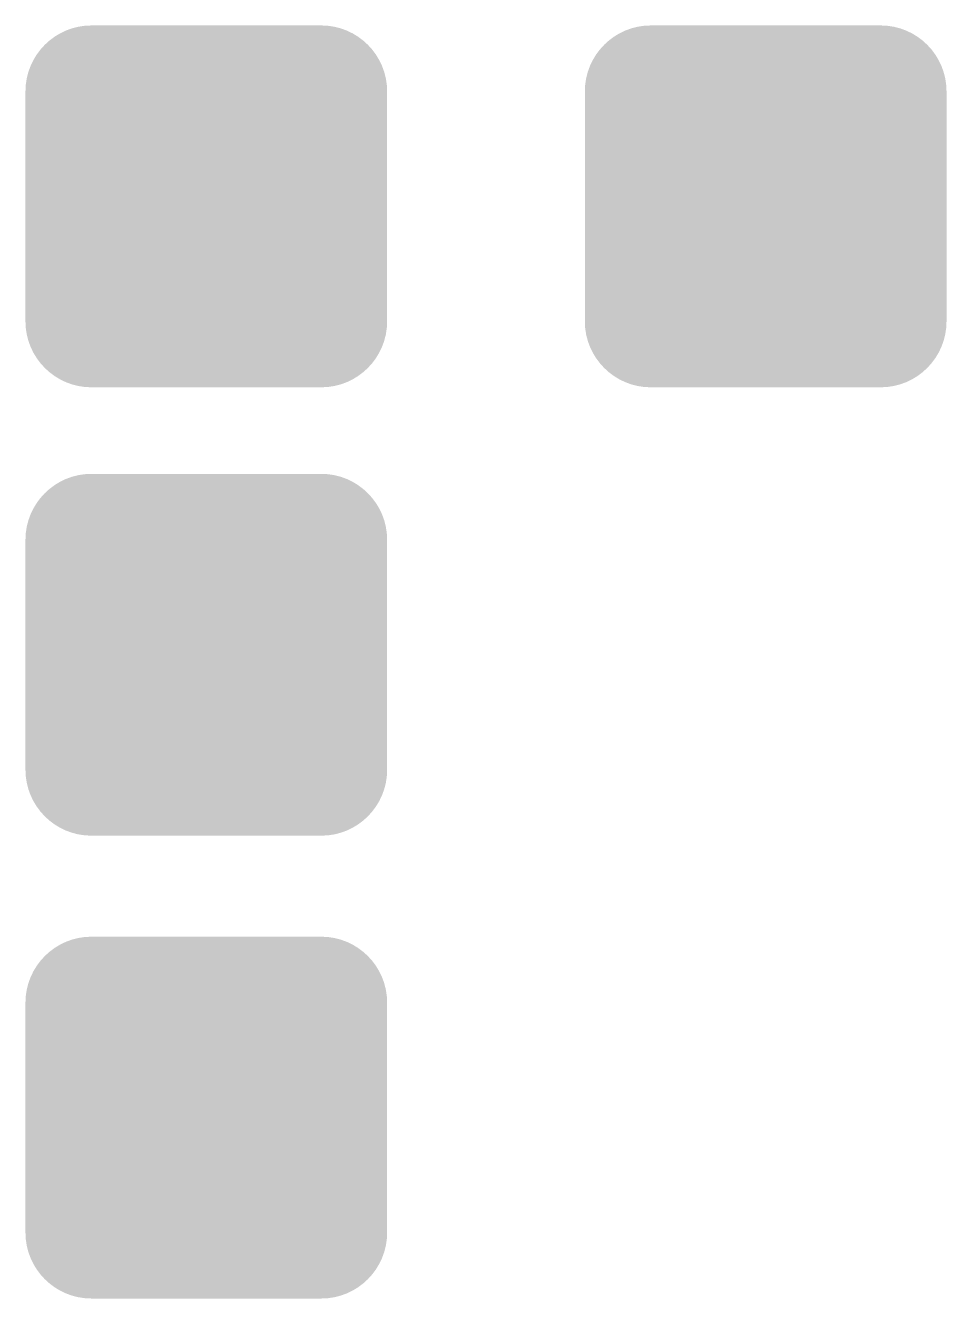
# Model space of a CAD drawing. Header units: millimetres. Extents: x 5277 to 6029, y 2052 to 2709.
# Drawn here: x 5955.73 to 5977.63, y 2678.63 to 2708.88 of the extents above; entities that cross this region are included whole.
import ezdxf

# ---------------------------------------------------------------- set-up
doc = ezdxf.new("R2010")
doc.units = ezdxf.units.MM
doc.layers.add('CustomControl', color=7, linetype='CONTINUOUS', true_color=0x000000)
doc.layers.add('WaterTransportObj', color=7, linetype='CONTINUOUS', true_color=0x000000)

# ---------------------------------------------------------------- blocks, each defined once
blk = doc.blocks.new('602031301_сущ_фз')
at = {"layer": 'WaterTransportObj', "linetype": 'Continuous'}
h = blk.add_hatch(color=256, dxfattribs=at)
edge = h.paths.add_edge_path()
edge.add_spline(control_points=[(-0.266, -0.683), (-0.266, 0.18), (0.438, 0.884), (1.3, 0.884)], knot_values=[-1, -1, -1, -1, 0, 0, 0, 0], degree=3, periodic=0)
edge.add_line((1.3, 0.884), (6.769, 0.884))
edge.add_spline(control_points=[(6.769, 0.884), (7.632, 0.884), (8.333, 0.18), (8.333, -0.683)], knot_values=[-1, -1, -1, -1, 0, 0, 0, 0], degree=3, periodic=0)
edge.add_line((8.333, -0.683), (8.333, -6.15))
edge.add_spline(control_points=[(8.333, -6.15), (8.333, -7.012), (7.632, -7.716), (6.769, -7.716)], knot_values=[-1, -1, -1, -1, 0, 0, 0, 0], degree=3, periodic=0)
edge.add_line((6.769, -7.716), (1.3, -7.716))
edge.add_spline(control_points=[(1.3, -7.716), (0.438, -7.716), (-0.266, -7.012), (-0.266, -6.15)], knot_values=[-1, -1, -1, -1, 0, 0, 0, 0], degree=3, periodic=0)
edge.add_line((-0.266, -6.15), (-0.266, -0.683))
edge = h.paths.add_edge_path(flags=16)
edge.add_spline(control_points=[(0.047, -6.15), (0.047, -6.844), (0.606, -7.402), (1.3, -7.402)], knot_values=[-1, -1, -1, -1, 0, 0, 0, 0], degree=3, periodic=0)
edge.add_line((1.3, -7.402), (6.769, -7.402))
edge.add_spline(control_points=[(6.769, -7.402), (7.463, -7.402), (8.022, -6.844), (8.022, -6.15)], knot_values=[-1, -1, -1, -1, 0, 0, 0, 0], degree=3, periodic=0)
edge.add_line((8.022, -6.15), (8.022, -0.683))
edge.add_spline(control_points=[(8.022, -0.683), (8.022, 0.011), (7.463, 0.57), (6.769, 0.57)], knot_values=[-1, -1, -1, -1, 0, 0, 0, 0], degree=3, periodic=0)
edge.add_line((6.769, 0.57), (1.3, 0.57))
edge.add_spline(control_points=[(1.3, 0.57), (0.606, 0.57), (0.047, 0.011), (0.047, -0.683)], knot_values=[-1, -1, -1, -1, 0, 0, 0, 0], degree=3, periodic=0)
edge.add_line((0.047, -0.683), (0.047, -6.15))
at = {"layer": 'WaterTransportObj', "linetype": 'Continuous', "true_color": 0xffffff}
h = blk.add_hatch(color=7, dxfattribs=at)
edge = h.paths.add_edge_path()
edge.add_spline(control_points=[(0.047, -6.15), (0.047, -6.844), (0.606, -7.402), (1.3, -7.402)], knot_values=[-1, -1, -1, -1, 0, 0, 0, 0], degree=3, periodic=0)
edge.add_line((1.3, -7.402), (6.769, -7.402))
edge.add_spline(control_points=[(6.769, -7.402), (7.463, -7.402), (8.022, -6.844), (8.022, -6.15)], knot_values=[-1, -1, -1, -1, 0, 0, 0, 0], degree=3, periodic=0)
edge.add_line((8.022, -6.15), (8.022, -0.683))
edge.add_spline(control_points=[(8.022, -0.683), (8.022, 0.011), (7.463, 0.57), (6.769, 0.57)], knot_values=[-1, -1, -1, -1, 0, 0, 0, 0], degree=3, periodic=0)
edge.add_line((6.769, 0.57), (1.3, 0.57))
edge.add_spline(control_points=[(1.3, 0.57), (0.606, 0.57), (0.047, 0.011), (0.047, -0.683)], knot_values=[-1, -1, -1, -1, 0, 0, 0, 0], degree=3, periodic=0)
edge.add_line((0.047, -0.683), (0.047, -6.15))
at = {"layer": 'WaterTransportObj', "linetype": 'Continuous'}
h = blk.add_hatch(color=256, dxfattribs=at)
edge = h.paths.add_edge_path()
edge.add_line((0.252, -1.023), (0.252, -5.808))
edge.add_spline(control_points=[(0.252, -5.808), (0.252, -6.573), (0.877, -7.198), (1.642, -7.198)], knot_values=[0, 0, 0, 0, 1, 1, 1, 1], degree=3, periodic=0)
edge.add_line((1.642, -7.198), (6.427, -7.198))
edge.add_spline(control_points=[(6.427, -7.198), (7.193, -7.198), (7.815, -6.573), (7.815, -5.808)], knot_values=[0, 0, 0, 0, 1, 1, 1, 1], degree=3, periodic=0)
edge.add_line((7.815, -5.808), (7.815, -1.023))
edge.add_spline(control_points=[(7.815, -1.023), (7.815, -0.257), (7.193, 0.366), (6.427, 0.366)], knot_values=[0, 0, 0, 0, 1, 1, 1, 1], degree=3, periodic=0)
edge.add_line((6.427, 0.366), (1.642, 0.366))
edge.add_spline(control_points=[(1.642, 0.366), (0.877, 0.366), (0.252, -0.257), (0.252, -1.023)], knot_values=[0, 0, 0, 0, 1, 1, 1, 1], degree=3, periodic=0)
edge = h.paths.add_edge_path(flags=16)
edge.add_line((0.565, -1.023), (0.565, -5.808))
edge.add_spline(control_points=[(0.565, -5.808), (0.565, -6.404), (1.046, -6.884), (1.642, -6.884)], knot_values=[-1, -1, -1, -1, 0, 0, 0, 0], degree=3, periodic=0)
edge.add_line((1.642, -6.884), (6.427, -6.884))
edge.add_spline(control_points=[(6.427, -6.884), (7.024, -6.884), (7.502, -6.404), (7.502, -5.808)], knot_values=[-1, -1, -1, -1, 0, 0, 0, 0], degree=3, periodic=0)
edge.add_line((7.502, -5.808), (7.502, -1.023))
edge.add_spline(control_points=[(7.502, -1.023), (7.502, -0.426), (7.024, 0.052), (6.427, 0.052)], knot_values=[-1, -1, -1, -1, 0, 0, 0, 0], degree=3, periodic=0)
edge.add_line((6.427, 0.052), (1.642, 0.052))
edge.add_spline(control_points=[(1.642, 0.052), (1.046, 0.052), (0.565, -0.426), (0.565, -1.023)], knot_values=[-1, -1, -1, -1, 0, 0, 0, 0], degree=3, periodic=0)
h = blk.add_hatch(color=256, dxfattribs=at)
edge = h.paths.add_edge_path()
edge.add_line((0.77, -1.365), (0.77, -5.468))
edge.add_spline(control_points=[(0.77, -5.468), (0.77, -6.136), (1.314, -6.68), (1.982, -6.68)], knot_values=[0, 0, 0, 0, 1, 1, 1, 1], degree=3, periodic=0)
edge.add_line((1.982, -6.68), (6.085, -6.68))
edge.add_spline(control_points=[(6.085, -6.68), (6.753, -6.68), (7.297, -6.136), (7.297, -5.468)], knot_values=[0, 0, 0, 0, 1, 1, 1, 1], degree=3, periodic=0)
edge.add_line((7.297, -5.468), (7.297, -1.365))
edge.add_spline(control_points=[(7.297, -1.365), (7.297, -0.697), (6.753, -0.152), (6.085, -0.152)], knot_values=[0, 0, 0, 0, 1, 1, 1, 1], degree=3, periodic=0)
edge.add_line((6.085, -0.152), (1.982, -0.152))
edge.add_spline(control_points=[(1.982, -0.152), (1.314, -0.152), (0.77, -0.697), (0.77, -1.365)], knot_values=[0, 0, 0, 0, 1, 1, 1, 1], degree=3, periodic=0)
edge = h.paths.add_edge_path(flags=16)
edge.add_line((1.081, -1.365), (1.081, -5.468))
edge.add_spline(control_points=[(1.081, -5.468), (1.081, -5.968), (1.482, -6.368), (1.982, -6.368)], knot_values=[-1, -1, -1, -1, 0, 0, 0, 0], degree=3, periodic=0)
edge.add_line((1.982, -6.368), (6.085, -6.368))
edge.add_spline(control_points=[(6.085, -6.368), (6.585, -6.368), (6.986, -5.968), (6.986, -5.468)], knot_values=[-1, -1, -1, -1, 0, 0, 0, 0], degree=3, periodic=0)
edge.add_line((6.986, -5.468), (6.986, -1.365))
edge.add_spline(control_points=[(6.986, -1.365), (6.986, -0.865), (6.585, -0.464), (6.085, -0.464)], knot_values=[-1, -1, -1, -1, 0, 0, 0, 0], degree=3, periodic=0)
edge.add_line((6.085, -0.464), (1.982, -0.464))
edge.add_spline(control_points=[(1.982, -0.464), (1.482, -0.464), (1.081, -0.865), (1.081, -1.365)], knot_values=[-1, -1, -1, -1, 0, 0, 0, 0], degree=3, periodic=0)
h = blk.add_hatch(color=256, dxfattribs=at)
h.paths.add_polyline_path([(3.577, -0.773), (4.386, -0.773), (4.386, -1.362), (4.998, -1.362), (4.998, -1.794), (5.423, -1.794), (5.423, -2.344), (5.792, -2.8), (5.423, -3.475), (5.423, -4.771), (5.427, -4.771), (5.43, -4.769), (5.43, -4.767), (5.43, -4.765), (5.434, -4.763), (5.438, -4.763), (5.552, -4.692), (5.741, -4.614), (5.815, -4.606), (5.819, -4.606), (5.829, -4.604), (5.835, -4.602), (5.841, -4.6), (5.851, -4.598), (5.855, -4.598), (5.921, -4.598), (6.122, -4.665), (6.255, -4.732), (6.33, -4.775), (6.483, -4.818), (6.561, -4.818), (6.561, -5.25), (6.436, -5.25), (6.177, -5.183), (6.043, -5.117), (5.968, -5.077), (5.878, -5.038), (5.862, -5.038), (5.847, -5.038), (5.831, -5.038), (5.749, -5.081), (5.682, -5.124), (5.564, -5.199), (5.372, -5.278), (5.297, -5.282), (5.281, -5.282), (5.199, -5.282), (4.987, -5.203), (4.857, -5.124), (4.783, -5.077), (4.676, -5.03), (4.645, -5.03), (4.621, -5.03), (4.519, -5.077), (4.441, -5.124), (4.347, -5.179), (4.193, -5.25), (4.135, -5.266), (4.095, -5.274), (4.029, -5.282), (4.001, -5.282), (3.974, -5.282), (3.907, -5.274), (3.868, -5.266), (3.809, -5.25), (3.655, -5.179), (3.561, -5.124), (3.506, -5.093), (3.443, -5.058), (3.436, -5.054), (3.412, -5.042), (3.373, -5.03), (3.357, -5.03), (3.326, -5.03), (3.22, -5.077), (3.145, -5.124), (3.015, -5.203), (2.803, -5.282), (2.721, -5.282), (2.705, -5.282), (2.63, -5.278), (2.438, -5.199), (2.32, -5.124), (2.253, -5.081), (2.171, -5.038), (2.155, -5.038), (2.14, -5.038), (2.124, -5.038), (2.034, -5.077), (1.959, -5.117), (1.825, -5.183), (1.566, -5.25), (1.441, -5.25), (1.441, -4.818), (1.519, -4.818), (1.672, -4.775), (1.747, -4.732), (1.88, -4.665), (2.081, -4.598), (2.147, -4.598), (2.151, -4.598), (2.161, -4.6), (2.167, -4.602), (2.173, -4.604), (2.183, -4.606), (2.187, -4.606), (2.257, -4.61), (2.434, -4.681), (2.54, -4.747), (2.54, -3.475), (2.171, -2.8), (2.54, -2.344), (2.54, -1.794), (2.964, -1.794), (2.964, -1.362), (3.577, -1.362)])
h.paths.add_polyline_path([(3.506, -1.692), (2.909, -2.03), (2.909, -2.297), (3.569, -1.92), (4.394, -1.92), (5.053, -2.297), (5.053, -2.03), (4.457, -1.692)], flags=16)
h.paths.add_polyline_path([(3.357, -5.258), (3.443, -5.258), (3.659, -5.337), (3.789, -5.415), (3.864, -5.462), (3.97, -5.509), (4.001, -5.509), (4.032, -5.509), (4.138, -5.462), (4.213, -5.415), (4.343, -5.337), (4.559, -5.258), (4.645, -5.258), (4.739, -5.258), (4.959, -5.337), (5.085, -5.415), (5.163, -5.462), (5.266, -5.509), (5.289, -5.509), (5.301, -5.509), (5.375, -5.47), (5.438, -5.431), (5.56, -5.356), (5.749, -5.274), (5.815, -5.266), (5.855, -5.266), (5.929, -5.266), (6.129, -5.329), (6.255, -5.392), (6.33, -5.435), (6.483, -5.478), (6.561, -5.478), (6.561, -5.918), (6.444, -5.918), (6.184, -5.847), (6.043, -5.776), (5.976, -5.741), (5.886, -5.706), (5.862, -5.706), (5.847, -5.706), (5.831, -5.706), (5.749, -5.749), (5.682, -5.792), (5.564, -5.867), (5.372, -5.945), (5.297, -5.949), (5.281, -5.949), (5.199, -5.949), (4.987, -5.871), (4.857, -5.792), (4.783, -5.745), (4.676, -5.698), (4.645, -5.698), (4.621, -5.698), (4.519, -5.745), (4.441, -5.792), (4.347, -5.847), (4.193, -5.918), (4.135, -5.933), (4.095, -5.941), (4.029, -5.949), (4.001, -5.949), (3.974, -5.949), (3.907, -5.941), (3.868, -5.933), (3.809, -5.918), (3.655, -5.847), (3.561, -5.792), (3.506, -5.761), (3.443, -5.725), (3.436, -5.721), (3.412, -5.71), (3.373, -5.698), (3.357, -5.698), (3.326, -5.698), (3.22, -5.745), (3.145, -5.792), (3.015, -5.871), (2.803, -5.949), (2.721, -5.949), (2.705, -5.949), (2.63, -5.945), (2.438, -5.867), (2.32, -5.792), (2.253, -5.749), (2.171, -5.706), (2.155, -5.706), (2.14, -5.706), (2.116, -5.706), (2.026, -5.741), (1.959, -5.776), (1.818, -5.847), (1.558, -5.918), (1.441, -5.918), (1.441, -5.478), (1.519, -5.478), (1.672, -5.435), (1.747, -5.392), (1.873, -5.329), (2.073, -5.266), (2.147, -5.266), (2.187, -5.266), (2.253, -5.274), (2.442, -5.356), (2.564, -5.431), (2.627, -5.47), (2.701, -5.509), (2.713, -5.509), (2.737, -5.509), (2.839, -5.462), (2.917, -5.415), (3.043, -5.337), (3.263, -5.258)])
blk = doc.blocks.new('602031301_план_фз')
at = {"layer": 'WaterTransportObj', "linetype": 'Continuous'}
h = blk.add_hatch(color=256, dxfattribs=at)
edge = h.paths.add_edge_path()
edge.add_spline(control_points=[(-0.266, -0.339), (-0.266, 0.523), (0.438, 1.227), (1.3, 1.227)], knot_values=[-1, -1, -1, -1, 0, 0, 0, 0], degree=3, periodic=0)
edge.add_line((1.3, 1.227), (6.769, 1.227))
edge.add_spline(control_points=[(6.769, 1.227), (7.632, 1.227), (8.333, 0.523), (8.333, -0.339)], knot_values=[-1, -1, -1, -1, 0, 0, 0, 0], degree=3, periodic=0)
edge.add_line((8.333, -0.339), (8.333, -5.806))
edge.add_spline(control_points=[(8.333, -5.806), (8.333, -6.669), (7.632, -7.372), (6.769, -7.372)], knot_values=[-1, -1, -1, -1, 0, 0, 0, 0], degree=3, periodic=0)
edge.add_line((6.769, -7.372), (1.3, -7.372))
edge.add_spline(control_points=[(1.3, -7.372), (0.438, -7.372), (-0.266, -6.669), (-0.266, -5.806)], knot_values=[-1, -1, -1, -1, 0, 0, 0, 0], degree=3, periodic=0)
edge.add_line((-0.266, -5.806), (-0.266, -0.339))
edge = h.paths.add_edge_path(flags=16)
edge.add_spline(control_points=[(0.047, -5.806), (0.047, -6.5), (0.606, -7.059), (1.3, -7.059)], knot_values=[-1, -1, -1, -1, 0, 0, 0, 0], degree=3, periodic=0)
edge.add_line((1.3, -7.059), (6.769, -7.059))
edge.add_spline(control_points=[(6.769, -7.059), (7.463, -7.059), (8.022, -6.5), (8.022, -5.806)], knot_values=[-1, -1, -1, -1, 0, 0, 0, 0], degree=3, periodic=0)
edge.add_line((8.022, -5.806), (8.022, -0.339))
edge.add_spline(control_points=[(8.022, -0.339), (8.022, 0.355), (7.463, 0.914), (6.769, 0.914)], knot_values=[-1, -1, -1, -1, 0, 0, 0, 0], degree=3, periodic=0)
edge.add_line((6.769, 0.914), (1.3, 0.914))
edge.add_spline(control_points=[(1.3, 0.914), (0.606, 0.914), (0.047, 0.355), (0.047, -0.339)], knot_values=[-1, -1, -1, -1, 0, 0, 0, 0], degree=3, periodic=0)
edge.add_line((0.047, -0.339), (0.047, -5.806))
at = {"layer": 'WaterTransportObj', "linetype": 'Continuous', "true_color": 0xff0000}
h = blk.add_hatch(color=1, dxfattribs=at)
edge = h.paths.add_edge_path()
edge.add_spline(control_points=[(0.047, -5.806), (0.047, -6.5), (0.606, -7.059), (1.3, -7.059)], knot_values=[-1, -1, -1, -1, 0, 0, 0, 0], degree=3, periodic=0)
edge.add_line((1.3, -7.059), (6.769, -7.059))
edge.add_spline(control_points=[(6.769, -7.059), (7.463, -7.059), (8.022, -6.5), (8.022, -5.806)], knot_values=[-1, -1, -1, -1, 0, 0, 0, 0], degree=3, periodic=0)
edge.add_line((8.022, -5.806), (8.022, -0.339))
edge.add_spline(control_points=[(8.022, -0.339), (8.022, 0.355), (7.463, 0.914), (6.769, 0.914)], knot_values=[-1, -1, -1, -1, 0, 0, 0, 0], degree=3, periodic=0)
edge.add_line((6.769, 0.914), (1.3, 0.914))
edge.add_spline(control_points=[(1.3, 0.914), (0.606, 0.914), (0.047, 0.355), (0.047, -0.339)], knot_values=[-1, -1, -1, -1, 0, 0, 0, 0], degree=3, periodic=0)
edge.add_line((0.047, -0.339), (0.047, -5.806))
at = {"layer": 'WaterTransportObj', "linetype": 'Continuous'}
h = blk.add_hatch(color=256, dxfattribs=at)
edge = h.paths.add_edge_path()
edge.add_line((0.252, -0.679), (0.252, -5.464))
edge.add_spline(control_points=[(0.252, -5.464), (0.252, -6.23), (0.877, -6.854), (1.642, -6.854)], knot_values=[0, 0, 0, 0, 1, 1, 1, 1], degree=3, periodic=0)
edge.add_line((1.642, -6.854), (6.427, -6.854))
edge.add_spline(control_points=[(6.427, -6.854), (7.193, -6.854), (7.815, -6.23), (7.815, -5.464)], knot_values=[0, 0, 0, 0, 1, 1, 1, 1], degree=3, periodic=0)
edge.add_line((7.815, -5.464), (7.815, -0.679))
edge.add_spline(control_points=[(7.815, -0.679), (7.815, 0.086), (7.193, 0.709), (6.427, 0.709)], knot_values=[0, 0, 0, 0, 1, 1, 1, 1], degree=3, periodic=0)
edge.add_line((6.427, 0.709), (1.642, 0.709))
edge.add_spline(control_points=[(1.642, 0.709), (0.877, 0.709), (0.252, 0.086), (0.252, -0.679)], knot_values=[0, 0, 0, 0, 1, 1, 1, 1], degree=3, periodic=0)
edge = h.paths.add_edge_path(flags=16)
edge.add_line((0.565, -0.679), (0.565, -5.464))
edge.add_spline(control_points=[(0.565, -5.464), (0.565, -6.06), (1.046, -6.541), (1.642, -6.541)], knot_values=[-1, -1, -1, -1, 0, 0, 0, 0], degree=3, periodic=0)
edge.add_line((1.642, -6.541), (6.427, -6.541))
edge.add_spline(control_points=[(6.427, -6.541), (7.024, -6.541), (7.502, -6.06), (7.502, -5.464)], knot_values=[-1, -1, -1, -1, 0, 0, 0, 0], degree=3, periodic=0)
edge.add_line((7.502, -5.464), (7.502, -0.679))
edge.add_spline(control_points=[(7.502, -0.679), (7.502, -0.083), (7.024, 0.396), (6.427, 0.396)], knot_values=[-1, -1, -1, -1, 0, 0, 0, 0], degree=3, periodic=0)
edge.add_line((6.427, 0.396), (1.642, 0.396))
edge.add_spline(control_points=[(1.642, 0.396), (1.046, 0.396), (0.565, -0.083), (0.565, -0.679)], knot_values=[-1, -1, -1, -1, 0, 0, 0, 0], degree=3, periodic=0)
h = blk.add_hatch(color=256, dxfattribs=at)
edge = h.paths.add_edge_path()
edge.add_line((0.77, -1.021), (0.77, -5.124))
edge.add_spline(control_points=[(0.77, -5.124), (0.77, -5.792), (1.314, -6.336), (1.982, -6.336)], knot_values=[0, 0, 0, 0, 1, 1, 1, 1], degree=3, periodic=0)
edge.add_line((1.982, -6.336), (6.085, -6.336))
edge.add_spline(control_points=[(6.085, -6.336), (6.753, -6.336), (7.297, -5.792), (7.297, -5.124)], knot_values=[0, 0, 0, 0, 1, 1, 1, 1], degree=3, periodic=0)
edge.add_line((7.297, -5.124), (7.297, -1.021))
edge.add_spline(control_points=[(7.297, -1.021), (7.297, -0.353), (6.753, 0.191), (6.085, 0.191)], knot_values=[0, 0, 0, 0, 1, 1, 1, 1], degree=3, periodic=0)
edge.add_line((6.085, 0.191), (1.982, 0.191))
edge.add_spline(control_points=[(1.982, 0.191), (1.314, 0.191), (0.77, -0.353), (0.77, -1.021)], knot_values=[0, 0, 0, 0, 1, 1, 1, 1], degree=3, periodic=0)
edge = h.paths.add_edge_path(flags=16)
edge.add_line((1.081, -1.021), (1.081, -5.124))
edge.add_spline(control_points=[(1.081, -5.124), (1.081, -5.624), (1.482, -6.025), (1.982, -6.025)], knot_values=[-1, -1, -1, -1, 0, 0, 0, 0], degree=3, periodic=0)
edge.add_line((1.982, -6.025), (6.085, -6.025))
edge.add_spline(control_points=[(6.085, -6.025), (6.585, -6.025), (6.986, -5.624), (6.986, -5.124)], knot_values=[-1, -1, -1, -1, 0, 0, 0, 0], degree=3, periodic=0)
edge.add_line((6.986, -5.124), (6.986, -1.021))
edge.add_spline(control_points=[(6.986, -1.021), (6.986, -0.521), (6.585, -0.12), (6.085, -0.12)], knot_values=[-1, -1, -1, -1, 0, 0, 0, 0], degree=3, periodic=0)
edge.add_line((6.085, -0.12), (1.982, -0.12))
edge.add_spline(control_points=[(1.982, -0.12), (1.482, -0.12), (1.081, -0.521), (1.081, -1.021)], knot_values=[-1, -1, -1, -1, 0, 0, 0, 0], degree=3, periodic=0)
h = blk.add_hatch(color=256, dxfattribs=at)
h.paths.add_polyline_path([(3.577, -0.43), (4.386, -0.43), (4.386, -1.019), (4.998, -1.019), (4.998, -1.451), (5.423, -1.451), (5.423, -2), (5.792, -2.456), (5.423, -3.131), (5.423, -4.427), (5.427, -4.427), (5.43, -4.425), (5.43, -4.423), (5.43, -4.421), (5.434, -4.419), (5.438, -4.419), (5.552, -4.349), (5.741, -4.27), (5.815, -4.262), (5.819, -4.262), (5.829, -4.26), (5.835, -4.258), (5.841, -4.257), (5.851, -4.255), (5.855, -4.255), (5.921, -4.255), (6.122, -4.321), (6.255, -4.388), (6.33, -4.431), (6.483, -4.474), (6.561, -4.474), (6.561, -4.906), (6.436, -4.906), (6.177, -4.84), (6.043, -4.773), (5.968, -4.734), (5.878, -4.694), (5.862, -4.694), (5.847, -4.694), (5.831, -4.694), (5.749, -4.738), (5.682, -4.781), (5.564, -4.855), (5.372, -4.934), (5.297, -4.938), (5.281, -4.938), (5.199, -4.938), (4.987, -4.859), (4.857, -4.781), (4.783, -4.734), (4.676, -4.687), (4.645, -4.687), (4.621, -4.687), (4.519, -4.734), (4.441, -4.781), (4.347, -4.836), (4.193, -4.906), (4.135, -4.922), (4.095, -4.93), (4.029, -4.938), (4.001, -4.938), (3.974, -4.938), (3.907, -4.93), (3.868, -4.922), (3.809, -4.906), (3.655, -4.836), (3.561, -4.781), (3.506, -4.749), (3.443, -4.714), (3.436, -4.71), (3.412, -4.698), (3.373, -4.687), (3.357, -4.687), (3.326, -4.687), (3.22, -4.734), (3.145, -4.781), (3.015, -4.859), (2.803, -4.938), (2.721, -4.938), (2.705, -4.938), (2.63, -4.934), (2.438, -4.855), (2.32, -4.781), (2.253, -4.738), (2.171, -4.694), (2.155, -4.694), (2.14, -4.694), (2.124, -4.694), (2.034, -4.734), (1.959, -4.773), (1.825, -4.84), (1.566, -4.906), (1.441, -4.906), (1.441, -4.474), (1.519, -4.474), (1.672, -4.431), (1.747, -4.388), (1.88, -4.321), (2.081, -4.255), (2.147, -4.255), (2.151, -4.255), (2.161, -4.257), (2.167, -4.258), (2.173, -4.26), (2.183, -4.262), (2.187, -4.262), (2.257, -4.266), (2.434, -4.337), (2.54, -4.404), (2.54, -3.131), (2.171, -2.456), (2.54, -2), (2.54, -1.451), (2.964, -1.451), (2.964, -1.019), (3.577, -1.019)])
h.paths.add_polyline_path([(3.506, -1.349), (2.909, -1.686), (2.909, -1.953), (3.569, -1.576), (4.394, -1.576), (5.053, -1.953), (5.053, -1.686), (4.457, -1.349)], flags=16)
h.paths.add_polyline_path([(3.357, -4.914), (3.443, -4.914), (3.659, -4.993), (3.789, -5.071), (3.864, -5.118), (3.97, -5.166), (4.001, -5.166), (4.032, -5.166), (4.138, -5.118), (4.213, -5.071), (4.343, -4.993), (4.559, -4.914), (4.645, -4.914), (4.739, -4.914), (4.959, -4.993), (5.085, -5.071), (5.163, -5.118), (5.266, -5.166), (5.289, -5.166), (5.301, -5.166), (5.375, -5.126), (5.438, -5.087), (5.56, -5.012), (5.749, -4.93), (5.815, -4.922), (5.855, -4.922), (5.929, -4.922), (6.129, -4.985), (6.255, -5.048), (6.33, -5.091), (6.483, -5.134), (6.561, -5.134), (6.561, -5.574), (6.444, -5.574), (6.184, -5.503), (6.043, -5.433), (5.976, -5.397), (5.886, -5.362), (5.862, -5.362), (5.847, -5.362), (5.831, -5.362), (5.749, -5.405), (5.682, -5.448), (5.564, -5.523), (5.372, -5.602), (5.297, -5.605), (5.281, -5.605), (5.199, -5.605), (4.987, -5.527), (4.857, -5.448), (4.783, -5.401), (4.676, -5.354), (4.645, -5.354), (4.621, -5.354), (4.519, -5.401), (4.441, -5.448), (4.347, -5.503), (4.193, -5.574), (4.135, -5.59), (4.095, -5.598), (4.029, -5.605), (4.001, -5.605), (3.974, -5.605), (3.907, -5.598), (3.868, -5.59), (3.809, -5.574), (3.655, -5.503), (3.561, -5.448), (3.506, -5.417), (3.443, -5.382), (3.436, -5.378), (3.412, -5.366), (3.373, -5.354), (3.357, -5.354), (3.326, -5.354), (3.22, -5.401), (3.145, -5.448), (3.015, -5.527), (2.803, -5.605), (2.721, -5.605), (2.705, -5.605), (2.63, -5.602), (2.438, -5.523), (2.32, -5.448), (2.253, -5.405), (2.171, -5.362), (2.155, -5.362), (2.14, -5.362), (2.116, -5.362), (2.026, -5.397), (1.959, -5.433), (1.818, -5.503), (1.558, -5.574), (1.441, -5.574), (1.441, -5.134), (1.519, -5.134), (1.672, -5.091), (1.747, -5.048), (1.873, -4.985), (2.073, -4.922), (2.147, -4.922), (2.187, -4.922), (2.253, -4.93), (2.442, -5.012), (2.564, -5.087), (2.627, -5.126), (2.701, -5.166), (2.713, -5.166), (2.737, -5.166), (2.839, -5.118), (2.917, -5.071), (3.043, -4.993), (3.263, -4.914)])
blk = doc.blocks.new('602031301_рек_фз')
at = {"layer": 'WaterTransportObj', "linetype": 'Continuous'}
h = blk.add_hatch(color=256, dxfattribs=at)
edge = h.paths.add_edge_path()
edge.add_spline(control_points=[(-0.266, -0.339), (-0.266, 0.523), (0.438, 1.227), (1.3, 1.227)], knot_values=[-1, -1, -1, -1, 0, 0, 0, 0], degree=3, periodic=0)
edge.add_line((1.3, 1.227), (6.769, 1.227))
edge.add_spline(control_points=[(6.769, 1.227), (7.632, 1.227), (8.333, 0.523), (8.333, -0.339)], knot_values=[-1, -1, -1, -1, 0, 0, 0, 0], degree=3, periodic=0)
edge.add_line((8.333, -0.339), (8.333, -5.806))
edge.add_spline(control_points=[(8.333, -5.806), (8.333, -6.669), (7.632, -7.372), (6.769, -7.372)], knot_values=[-1, -1, -1, -1, 0, 0, 0, 0], degree=3, periodic=0)
edge.add_line((6.769, -7.372), (1.3, -7.372))
edge.add_spline(control_points=[(1.3, -7.372), (0.438, -7.372), (-0.266, -6.669), (-0.266, -5.806)], knot_values=[-1, -1, -1, -1, 0, 0, 0, 0], degree=3, periodic=0)
edge.add_line((-0.266, -5.806), (-0.266, -0.339))
edge = h.paths.add_edge_path(flags=16)
edge.add_spline(control_points=[(0.047, -5.806), (0.047, -6.5), (0.606, -7.059), (1.3, -7.059)], knot_values=[-1, -1, -1, -1, 0, 0, 0, 0], degree=3, periodic=0)
edge.add_line((1.3, -7.059), (6.769, -7.059))
edge.add_spline(control_points=[(6.769, -7.059), (7.463, -7.059), (8.022, -6.5), (8.022, -5.806)], knot_values=[-1, -1, -1, -1, 0, 0, 0, 0], degree=3, periodic=0)
edge.add_line((8.022, -5.806), (8.022, -0.339))
edge.add_spline(control_points=[(8.022, -0.339), (8.022, 0.355), (7.463, 0.914), (6.769, 0.914)], knot_values=[-1, -1, -1, -1, 0, 0, 0, 0], degree=3, periodic=0)
edge.add_line((6.769, 0.914), (1.3, 0.914))
edge.add_spline(control_points=[(1.3, 0.914), (0.606, 0.914), (0.047, 0.355), (0.047, -0.339)], knot_values=[-1, -1, -1, -1, 0, 0, 0, 0], degree=3, periodic=0)
edge.add_line((0.047, -0.339), (0.047, -5.806))
at = {"layer": 'WaterTransportObj', "linetype": 'Continuous', "true_color": 0xffff00}
h = blk.add_hatch(color=2, dxfattribs=at)
edge = h.paths.add_edge_path()
edge.add_spline(control_points=[(0.047, -5.806), (0.047, -6.5), (0.606, -7.059), (1.3, -7.059)], knot_values=[-1, -1, -1, -1, 0, 0, 0, 0], degree=3, periodic=0)
edge.add_line((1.3, -7.059), (6.769, -7.059))
edge.add_spline(control_points=[(6.769, -7.059), (7.463, -7.059), (8.022, -6.5), (8.022, -5.806)], knot_values=[-1, -1, -1, -1, 0, 0, 0, 0], degree=3, periodic=0)
edge.add_line((8.022, -5.806), (8.022, -0.339))
edge.add_spline(control_points=[(8.022, -0.339), (8.022, 0.355), (7.463, 0.914), (6.769, 0.914)], knot_values=[-1, -1, -1, -1, 0, 0, 0, 0], degree=3, periodic=0)
edge.add_line((6.769, 0.914), (1.3, 0.914))
edge.add_spline(control_points=[(1.3, 0.914), (0.606, 0.914), (0.047, 0.355), (0.047, -0.339)], knot_values=[-1, -1, -1, -1, 0, 0, 0, 0], degree=3, periodic=0)
edge.add_line((0.047, -0.339), (0.047, -5.806))
at = {"layer": 'WaterTransportObj', "linetype": 'Continuous'}
h = blk.add_hatch(color=256, dxfattribs=at)
edge = h.paths.add_edge_path()
edge.add_line((0.252, -0.679), (0.252, -5.464))
edge.add_spline(control_points=[(0.252, -5.464), (0.252, -6.23), (0.877, -6.854), (1.642, -6.854)], knot_values=[0, 0, 0, 0, 1, 1, 1, 1], degree=3, periodic=0)
edge.add_line((1.642, -6.854), (6.427, -6.854))
edge.add_spline(control_points=[(6.427, -6.854), (7.193, -6.854), (7.815, -6.23), (7.815, -5.464)], knot_values=[0, 0, 0, 0, 1, 1, 1, 1], degree=3, periodic=0)
edge.add_line((7.815, -5.464), (7.815, -0.679))
edge.add_spline(control_points=[(7.815, -0.679), (7.815, 0.086), (7.193, 0.709), (6.427, 0.709)], knot_values=[0, 0, 0, 0, 1, 1, 1, 1], degree=3, periodic=0)
edge.add_line((6.427, 0.709), (1.642, 0.709))
edge.add_spline(control_points=[(1.642, 0.709), (0.877, 0.709), (0.252, 0.086), (0.252, -0.679)], knot_values=[0, 0, 0, 0, 1, 1, 1, 1], degree=3, periodic=0)
edge = h.paths.add_edge_path(flags=16)
edge.add_line((0.565, -0.679), (0.565, -5.464))
edge.add_spline(control_points=[(0.565, -5.464), (0.565, -6.06), (1.046, -6.541), (1.642, -6.541)], knot_values=[-1, -1, -1, -1, 0, 0, 0, 0], degree=3, periodic=0)
edge.add_line((1.642, -6.541), (6.427, -6.541))
edge.add_spline(control_points=[(6.427, -6.541), (7.024, -6.541), (7.502, -6.06), (7.502, -5.464)], knot_values=[-1, -1, -1, -1, 0, 0, 0, 0], degree=3, periodic=0)
edge.add_line((7.502, -5.464), (7.502, -0.679))
edge.add_spline(control_points=[(7.502, -0.679), (7.502, -0.083), (7.024, 0.396), (6.427, 0.396)], knot_values=[-1, -1, -1, -1, 0, 0, 0, 0], degree=3, periodic=0)
edge.add_line((6.427, 0.396), (1.642, 0.396))
edge.add_spline(control_points=[(1.642, 0.396), (1.046, 0.396), (0.565, -0.083), (0.565, -0.679)], knot_values=[-1, -1, -1, -1, 0, 0, 0, 0], degree=3, periodic=0)
h = blk.add_hatch(color=256, dxfattribs=at)
edge = h.paths.add_edge_path()
edge.add_line((0.77, -1.021), (0.77, -5.124))
edge.add_spline(control_points=[(0.77, -5.124), (0.77, -5.792), (1.314, -6.336), (1.982, -6.336)], knot_values=[0, 0, 0, 0, 1, 1, 1, 1], degree=3, periodic=0)
edge.add_line((1.982, -6.336), (6.085, -6.336))
edge.add_spline(control_points=[(6.085, -6.336), (6.753, -6.336), (7.297, -5.792), (7.297, -5.124)], knot_values=[0, 0, 0, 0, 1, 1, 1, 1], degree=3, periodic=0)
edge.add_line((7.297, -5.124), (7.297, -1.021))
edge.add_spline(control_points=[(7.297, -1.021), (7.297, -0.353), (6.753, 0.191), (6.085, 0.191)], knot_values=[0, 0, 0, 0, 1, 1, 1, 1], degree=3, periodic=0)
edge.add_line((6.085, 0.191), (1.982, 0.191))
edge.add_spline(control_points=[(1.982, 0.191), (1.314, 0.191), (0.77, -0.353), (0.77, -1.021)], knot_values=[0, 0, 0, 0, 1, 1, 1, 1], degree=3, periodic=0)
edge = h.paths.add_edge_path(flags=16)
edge.add_line((1.081, -1.021), (1.081, -5.124))
edge.add_spline(control_points=[(1.081, -5.124), (1.081, -5.624), (1.482, -6.025), (1.982, -6.025)], knot_values=[-1, -1, -1, -1, 0, 0, 0, 0], degree=3, periodic=0)
edge.add_line((1.982, -6.025), (6.085, -6.025))
edge.add_spline(control_points=[(6.085, -6.025), (6.585, -6.025), (6.986, -5.624), (6.986, -5.124)], knot_values=[-1, -1, -1, -1, 0, 0, 0, 0], degree=3, periodic=0)
edge.add_line((6.986, -5.124), (6.986, -1.021))
edge.add_spline(control_points=[(6.986, -1.021), (6.986, -0.521), (6.585, -0.12), (6.085, -0.12)], knot_values=[-1, -1, -1, -1, 0, 0, 0, 0], degree=3, periodic=0)
edge.add_line((6.085, -0.12), (1.982, -0.12))
edge.add_spline(control_points=[(1.982, -0.12), (1.482, -0.12), (1.081, -0.521), (1.081, -1.021)], knot_values=[-1, -1, -1, -1, 0, 0, 0, 0], degree=3, periodic=0)
h = blk.add_hatch(color=256, dxfattribs=at)
h.paths.add_polyline_path([(3.577, -0.43), (4.386, -0.43), (4.386, -1.019), (4.998, -1.019), (4.998, -1.451), (5.423, -1.451), (5.423, -2), (5.792, -2.456), (5.423, -3.131), (5.423, -4.427), (5.427, -4.427), (5.43, -4.425), (5.43, -4.423), (5.43, -4.421), (5.434, -4.419), (5.438, -4.419), (5.552, -4.349), (5.741, -4.27), (5.815, -4.262), (5.819, -4.262), (5.829, -4.26), (5.835, -4.258), (5.841, -4.257), (5.851, -4.255), (5.855, -4.255), (5.921, -4.255), (6.122, -4.321), (6.255, -4.388), (6.33, -4.431), (6.483, -4.474), (6.561, -4.474), (6.561, -4.906), (6.436, -4.906), (6.177, -4.84), (6.043, -4.773), (5.968, -4.734), (5.878, -4.694), (5.862, -4.694), (5.847, -4.694), (5.831, -4.694), (5.749, -4.738), (5.682, -4.781), (5.564, -4.855), (5.372, -4.934), (5.297, -4.938), (5.281, -4.938), (5.199, -4.938), (4.987, -4.859), (4.857, -4.781), (4.783, -4.734), (4.676, -4.687), (4.645, -4.687), (4.621, -4.687), (4.519, -4.734), (4.441, -4.781), (4.347, -4.836), (4.193, -4.906), (4.135, -4.922), (4.095, -4.93), (4.029, -4.938), (4.001, -4.938), (3.974, -4.938), (3.907, -4.93), (3.868, -4.922), (3.809, -4.906), (3.655, -4.836), (3.561, -4.781), (3.506, -4.749), (3.443, -4.714), (3.436, -4.71), (3.412, -4.698), (3.373, -4.687), (3.357, -4.687), (3.326, -4.687), (3.22, -4.734), (3.145, -4.781), (3.015, -4.859), (2.803, -4.938), (2.721, -4.938), (2.705, -4.938), (2.63, -4.934), (2.438, -4.855), (2.32, -4.781), (2.253, -4.738), (2.171, -4.694), (2.155, -4.694), (2.14, -4.694), (2.124, -4.694), (2.034, -4.734), (1.959, -4.773), (1.825, -4.84), (1.566, -4.906), (1.441, -4.906), (1.441, -4.474), (1.519, -4.474), (1.672, -4.431), (1.747, -4.388), (1.88, -4.321), (2.081, -4.255), (2.147, -4.255), (2.151, -4.255), (2.161, -4.257), (2.167, -4.258), (2.173, -4.26), (2.183, -4.262), (2.187, -4.262), (2.257, -4.266), (2.434, -4.337), (2.54, -4.404), (2.54, -3.131), (2.171, -2.456), (2.54, -2), (2.54, -1.451), (2.964, -1.451), (2.964, -1.019), (3.577, -1.019)])
h.paths.add_polyline_path([(3.506, -1.349), (2.909, -1.686), (2.909, -1.953), (3.569, -1.576), (4.394, -1.576), (5.053, -1.953), (5.053, -1.686), (4.457, -1.349)], flags=16)
h.paths.add_polyline_path([(3.357, -4.914), (3.443, -4.914), (3.659, -4.993), (3.789, -5.071), (3.864, -5.118), (3.97, -5.166), (4.001, -5.166), (4.032, -5.166), (4.138, -5.118), (4.213, -5.071), (4.343, -4.993), (4.559, -4.914), (4.645, -4.914), (4.739, -4.914), (4.959, -4.993), (5.085, -5.071), (5.163, -5.118), (5.266, -5.166), (5.289, -5.166), (5.301, -5.166), (5.375, -5.126), (5.438, -5.087), (5.56, -5.012), (5.749, -4.93), (5.815, -4.922), (5.855, -4.922), (5.929, -4.922), (6.129, -4.985), (6.255, -5.048), (6.33, -5.091), (6.483, -5.134), (6.561, -5.134), (6.561, -5.574), (6.444, -5.574), (6.184, -5.503), (6.043, -5.433), (5.976, -5.397), (5.886, -5.362), (5.862, -5.362), (5.847, -5.362), (5.831, -5.362), (5.749, -5.405), (5.682, -5.448), (5.564, -5.523), (5.372, -5.602), (5.297, -5.605), (5.281, -5.605), (5.199, -5.605), (4.987, -5.527), (4.857, -5.448), (4.783, -5.401), (4.676, -5.354), (4.645, -5.354), (4.621, -5.354), (4.519, -5.401), (4.441, -5.448), (4.347, -5.503), (4.193, -5.574), (4.135, -5.59), (4.095, -5.598), (4.029, -5.605), (4.001, -5.605), (3.974, -5.605), (3.907, -5.598), (3.868, -5.59), (3.809, -5.574), (3.655, -5.503), (3.561, -5.448), (3.506, -5.417), (3.443, -5.382), (3.436, -5.378), (3.412, -5.366), (3.373, -5.354), (3.357, -5.354), (3.326, -5.354), (3.22, -5.401), (3.145, -5.448), (3.015, -5.527), (2.803, -5.605), (2.721, -5.605), (2.705, -5.605), (2.63, -5.602), (2.438, -5.523), (2.32, -5.448), (2.253, -5.405), (2.171, -5.362), (2.155, -5.362), (2.14, -5.362), (2.116, -5.362), (2.026, -5.397), (1.959, -5.433), (1.818, -5.503), (1.558, -5.574), (1.441, -5.574), (1.441, -5.134), (1.519, -5.134), (1.672, -5.091), (1.747, -5.048), (1.873, -4.985), (2.073, -4.922), (2.147, -4.922), (2.187, -4.922), (2.253, -4.93), (2.442, -5.012), (2.564, -5.087), (2.627, -5.126), (2.701, -5.166), (2.713, -5.166), (2.737, -5.166), (2.839, -5.118), (2.917, -5.071), (3.043, -4.993), (3.263, -4.914)])
blk = doc.blocks.new('602031501_сущ_фз')
at = {"layer": 'CustomControl', "linetype": 'Continuous'}
h = blk.add_hatch(color=256, dxfattribs=at)
edge = h.paths.add_edge_path()
edge.add_spline(control_points=[(0.033, -0.683), (0.033, 0.18), (0.737, 0.884), (1.599, 0.884)], knot_values=[-1, -1, -1, -1, 0, 0, 0, 0], degree=3, periodic=0)
edge.add_line((1.599, 0.884), (7.068, 0.884))
edge.add_spline(control_points=[(7.068, 0.884), (7.931, 0.884), (8.632, 0.18), (8.632, -0.683)], knot_values=[-1, -1, -1, -1, 0, 0, 0, 0], degree=3, periodic=0)
edge.add_line((8.632, -0.683), (8.632, -6.15))
edge.add_spline(control_points=[(8.632, -6.15), (8.632, -7.012), (7.931, -7.716), (7.068, -7.716)], knot_values=[-1, -1, -1, -1, 0, 0, 0, 0], degree=3, periodic=0)
edge.add_line((7.068, -7.716), (1.599, -7.716))
edge.add_spline(control_points=[(1.599, -7.716), (0.737, -7.716), (0.033, -7.012), (0.033, -6.15)], knot_values=[-1, -1, -1, -1, 0, 0, 0, 0], degree=3, periodic=0)
edge.add_line((0.033, -6.15), (0.033, -0.683))
edge = h.paths.add_edge_path(flags=16)
edge.add_spline(control_points=[(0.346, -6.15), (0.346, -6.844), (0.905, -7.402), (1.599, -7.402)], knot_values=[-1, -1, -1, -1, 0, 0, 0, 0], degree=3, periodic=0)
edge.add_line((1.599, -7.402), (7.068, -7.402))
edge.add_spline(control_points=[(7.068, -7.402), (7.762, -7.402), (8.321, -6.844), (8.321, -6.15)], knot_values=[-1, -1, -1, -1, 0, 0, 0, 0], degree=3, periodic=0)
edge.add_line((8.321, -6.15), (8.321, -0.683))
edge.add_spline(control_points=[(8.321, -0.683), (8.321, 0.011), (7.762, 0.57), (7.068, 0.57)], knot_values=[-1, -1, -1, -1, 0, 0, 0, 0], degree=3, periodic=0)
edge.add_line((7.068, 0.57), (1.599, 0.57))
edge.add_spline(control_points=[(1.599, 0.57), (0.905, 0.57), (0.346, 0.011), (0.346, -0.683)], knot_values=[-1, -1, -1, -1, 0, 0, 0, 0], degree=3, periodic=0)
edge.add_line((0.346, -0.683), (0.346, -6.15))
at = {"layer": 'CustomControl', "linetype": 'Continuous', "true_color": 0xffffff}
h = blk.add_hatch(color=7, dxfattribs=at)
edge = h.paths.add_edge_path()
edge.add_spline(control_points=[(0.346, -6.15), (0.346, -6.844), (0.905, -7.402), (1.599, -7.402)], knot_values=[-1, -1, -1, -1, 0, 0, 0, 0], degree=3, periodic=0)
edge.add_line((1.599, -7.402), (7.068, -7.402))
edge.add_spline(control_points=[(7.068, -7.402), (7.762, -7.402), (8.321, -6.844), (8.321, -6.15)], knot_values=[-1, -1, -1, -1, 0, 0, 0, 0], degree=3, periodic=0)
edge.add_line((8.321, -6.15), (8.321, -0.683))
edge.add_spline(control_points=[(8.321, -0.683), (8.321, 0.011), (7.762, 0.57), (7.068, 0.57)], knot_values=[-1, -1, -1, -1, 0, 0, 0, 0], degree=3, periodic=0)
edge.add_line((7.068, 0.57), (1.599, 0.57))
edge.add_spline(control_points=[(1.599, 0.57), (0.905, 0.57), (0.346, 0.011), (0.346, -0.683)], knot_values=[-1, -1, -1, -1, 0, 0, 0, 0], degree=3, periodic=0)
edge.add_line((0.346, -0.683), (0.346, -6.15))
at = {"layer": 'CustomControl', "linetype": 'Continuous'}
h = blk.add_hatch(color=256, dxfattribs=at)
edge = h.paths.add_edge_path()
edge.add_line((0.551, -1.023), (0.551, -5.808))
edge.add_spline(control_points=[(0.551, -5.808), (0.551, -6.573), (1.176, -7.198), (1.941, -7.198)], knot_values=[0, 0, 0, 0, 1, 1, 1, 1], degree=3, periodic=0)
edge.add_line((1.941, -7.198), (6.726, -7.198))
edge.add_spline(control_points=[(6.726, -7.198), (7.492, -7.198), (8.114, -6.573), (8.114, -5.808)], knot_values=[0, 0, 0, 0, 1, 1, 1, 1], degree=3, periodic=0)
edge.add_line((8.114, -5.808), (8.114, -1.023))
edge.add_spline(control_points=[(8.114, -1.023), (8.114, -0.257), (7.492, 0.366), (6.726, 0.366)], knot_values=[0, 0, 0, 0, 1, 1, 1, 1], degree=3, periodic=0)
edge.add_line((6.726, 0.366), (1.941, 0.366))
edge.add_spline(control_points=[(1.941, 0.366), (1.176, 0.366), (0.551, -0.257), (0.551, -1.023)], knot_values=[0, 0, 0, 0, 1, 1, 1, 1], degree=3, periodic=0)
edge = h.paths.add_edge_path(flags=16)
edge.add_line((0.864, -1.023), (0.864, -5.808))
edge.add_spline(control_points=[(0.864, -5.808), (0.864, -6.404), (1.345, -6.884), (1.941, -6.884)], knot_values=[-1, -1, -1, -1, 0, 0, 0, 0], degree=3, periodic=0)
edge.add_line((1.941, -6.884), (6.726, -6.884))
edge.add_spline(control_points=[(6.726, -6.884), (7.323, -6.884), (7.801, -6.404), (7.801, -5.808)], knot_values=[-1, -1, -1, -1, 0, 0, 0, 0], degree=3, periodic=0)
edge.add_line((7.801, -5.808), (7.801, -1.023))
edge.add_spline(control_points=[(7.801, -1.023), (7.801, -0.426), (7.323, 0.052), (6.726, 0.052)], knot_values=[-1, -1, -1, -1, 0, 0, 0, 0], degree=3, periodic=0)
edge.add_line((6.726, 0.052), (1.941, 0.052))
edge.add_spline(control_points=[(1.941, 0.052), (1.345, 0.052), (0.864, -0.426), (0.864, -1.023)], knot_values=[-1, -1, -1, -1, 0, 0, 0, 0], degree=3, periodic=0)
h = blk.add_hatch(color=256, dxfattribs=at)
edge = h.paths.add_edge_path()
edge.add_line((1.069, -1.365), (1.069, -5.468))
edge.add_spline(control_points=[(1.069, -5.468), (1.069, -6.136), (1.613, -6.68), (2.281, -6.68)], knot_values=[0, 0, 0, 0, 1, 1, 1, 1], degree=3, periodic=0)
edge.add_line((2.281, -6.68), (6.384, -6.68))
edge.add_spline(control_points=[(6.384, -6.68), (7.052, -6.68), (7.596, -6.136), (7.596, -5.468)], knot_values=[0, 0, 0, 0, 1, 1, 1, 1], degree=3, periodic=0)
edge.add_line((7.596, -5.468), (7.596, -1.365))
edge.add_spline(control_points=[(7.596, -1.365), (7.596, -0.697), (7.052, -0.152), (6.384, -0.152)], knot_values=[0, 0, 0, 0, 1, 1, 1, 1], degree=3, periodic=0)
edge.add_line((6.384, -0.152), (2.281, -0.152))
edge.add_spline(control_points=[(2.281, -0.152), (1.613, -0.152), (1.069, -0.697), (1.069, -1.365)], knot_values=[0, 0, 0, 0, 1, 1, 1, 1], degree=3, periodic=0)
edge = h.paths.add_edge_path(flags=16)
edge.add_line((1.38, -1.365), (1.38, -5.468))
edge.add_spline(control_points=[(1.38, -5.468), (1.38, -5.968), (1.781, -6.368), (2.281, -6.368)], knot_values=[-1, -1, -1, -1, 0, 0, 0, 0], degree=3, periodic=0)
edge.add_line((2.281, -6.368), (6.384, -6.368))
edge.add_spline(control_points=[(6.384, -6.368), (6.884, -6.368), (7.285, -5.968), (7.285, -5.468)], knot_values=[-1, -1, -1, -1, 0, 0, 0, 0], degree=3, periodic=0)
edge.add_line((7.285, -5.468), (7.285, -1.365))
edge.add_spline(control_points=[(7.285, -1.365), (7.285, -0.865), (6.884, -0.464), (6.384, -0.464)], knot_values=[-1, -1, -1, -1, 0, 0, 0, 0], degree=3, periodic=0)
edge.add_line((6.384, -0.464), (2.281, -0.464))
edge.add_spline(control_points=[(2.281, -0.464), (1.781, -0.464), (1.38, -0.865), (1.38, -1.365)], knot_values=[-1, -1, -1, -1, 0, 0, 0, 0], degree=3, periodic=0)
h = blk.add_hatch(color=256, dxfattribs=at)
h.paths.add_polyline_path([(5.286, -5.102), (4.162, -3.634), (4.855, -3.634), (4.855, -1.238), (5.724, -1.238), (5.724, -3.634), (6.417, -3.634)])
h.paths.add_polyline_path([(3.347, -1.81), (4.471, -3.278), (3.778, -3.278), (3.778, -5.674), (2.91, -5.674), (2.91, -3.278), (2.216, -3.278)])
h.paths.add_polyline_path([(4.155, -5.674), (4.155, -5.19), (6.417, -5.19), (6.417, -5.674)])
h.paths.add_polyline_path([(2.216, -1.238), (4.471, -1.238), (4.471, -1.722), (2.216, -1.722)])

msp = doc.modelspace()

# ---------------------------------------------------------------- block references
at = {"layer": 'CustomControl', "linetype": 'Continuous'}
msp.add_blockref('602031501_сущ_фз', (5969, 2708), dxfattribs=at)
at = {"layer": 'WaterTransportObj', "linetype": 'Continuous'}
for name, p in [('602031301_сущ_фз', (5956, 2708)), ('602031301_план_фз', (5956, 2697)), ('602031301_рек_фз', (5956, 2686))]:
    msp.add_blockref(name, p, dxfattribs=at)

doc.saveas('drawing.dxf')
